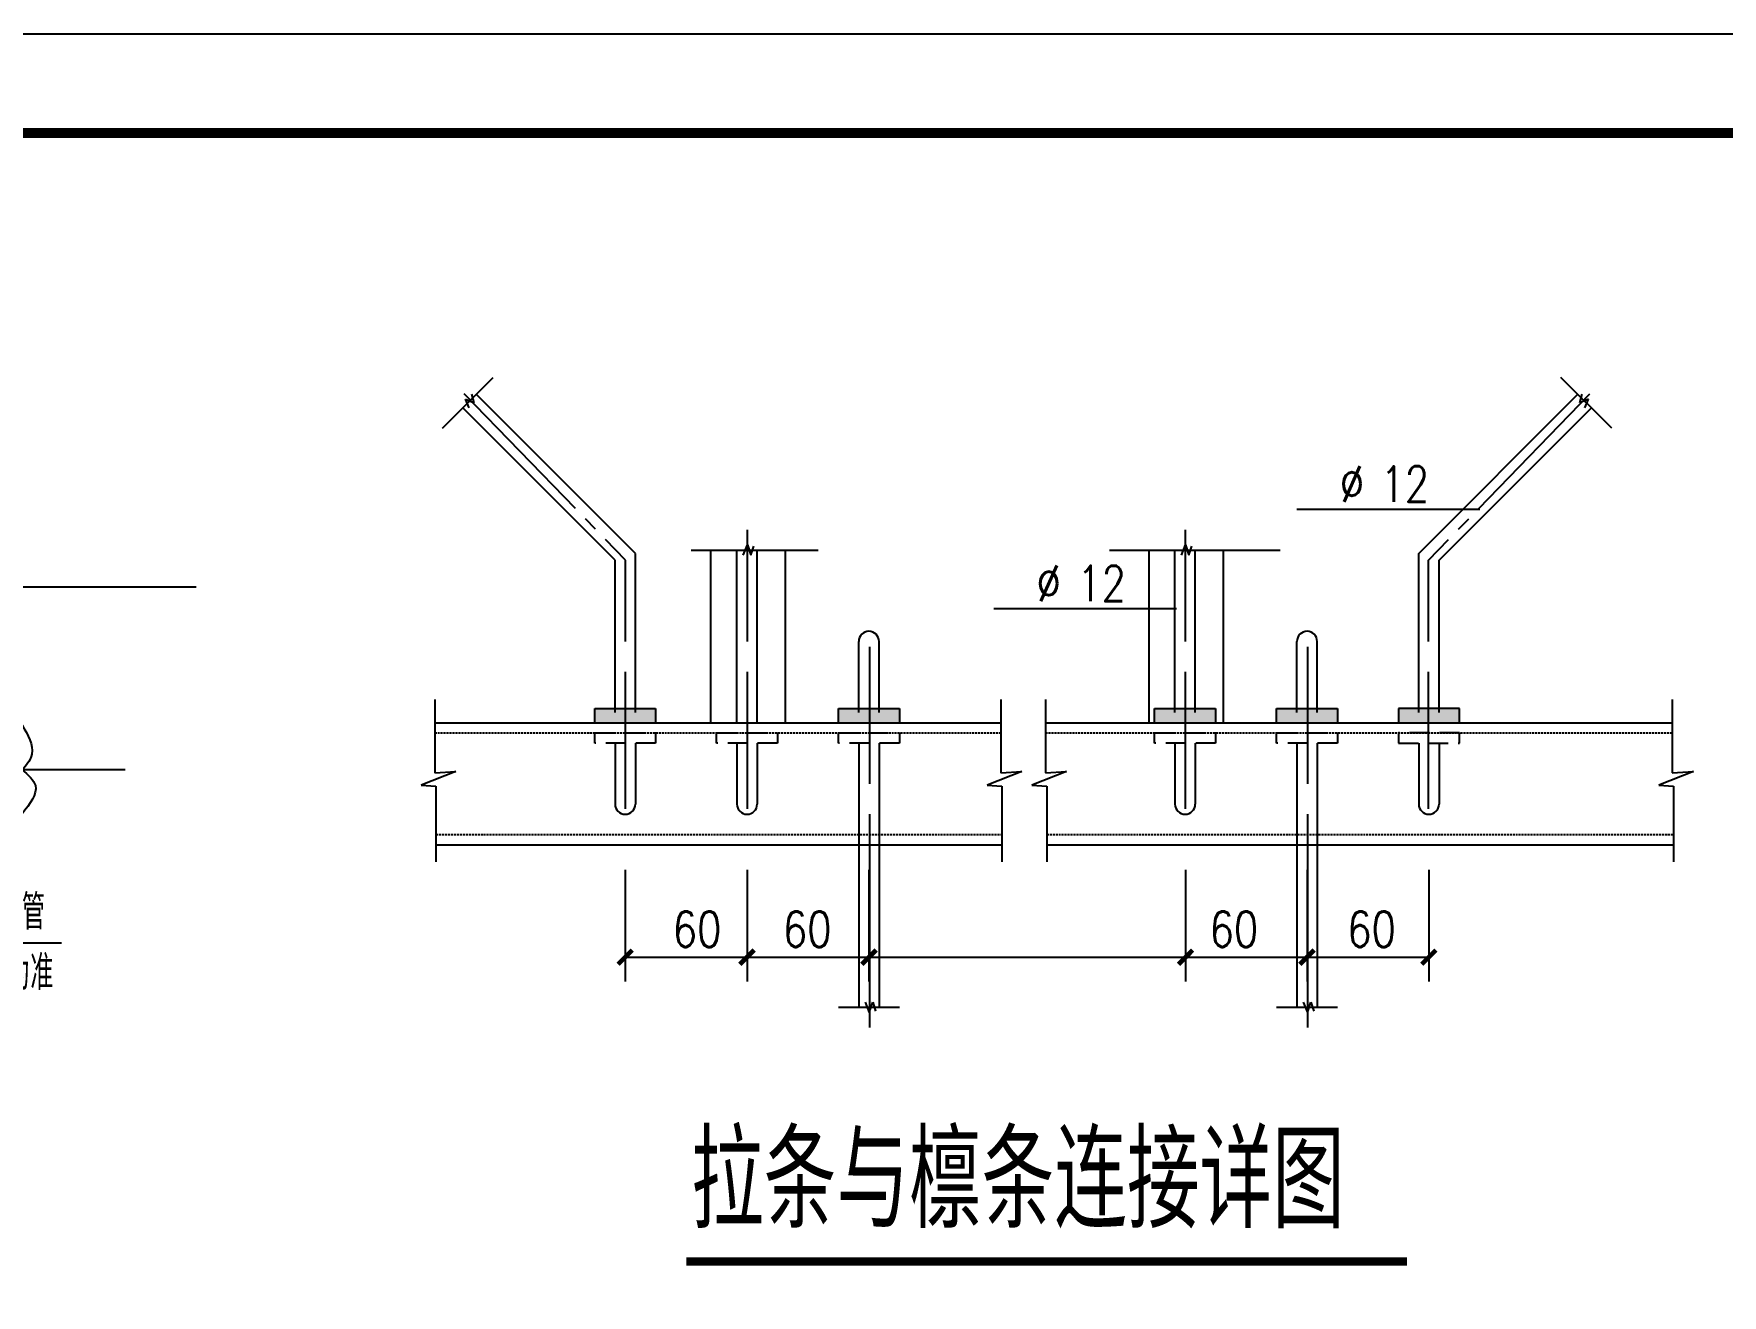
# Model space of a CAD drawing. Extents: x 2303022 to 2899168, y 17226141 to 18257813.
# Drawn here: x 2747098 to 2764142, y 17306987 to 17319715 of the extents above; entities that cross this region are included whole.
import ezdxf
from ezdxf.enums import TextEntityAlignment as Align

# ---------------------------------------------------------------- set-up
doc = ezdxf.new("R2010")
doc.units = 0
doc.header["$LTSCALE"] = 1000
doc.header["$MEASUREMENT"] = 0
for name, pattern in [('CENTER2', [28.575, 19.05, -3.175, 3.175, -3.175]), ('DOTE', [2.42, 2, -0.2, 0.02, -0.2]), ('HIDDEN2', [0.45, 0.3, -0.15])]:
    doc.linetypes.add(name, pattern=pattern)
for name, color, linetype in [('1', 7, 'Continuous'), ('3T_WOOD', 21, 'Continuous'), ('dim', 7, 'Continuous'), ('PUB_TEXT', 7, 'Continuous'), ('TK', 4, 'Continuous'), ('中粗线', 2, 'Continuous'), ('细线', 7, 'Continuous')]:
    doc.layers.add(name, color=color, linetype=linetype)
doc.styles.add('_HZDX', font='txt.shx', dxfattribs={"width": 0.8, "bigfont": 'HZDX.shx'})
doc.styles.add('_HZTXT', font='txt.shx', dxfattribs={"width": 0.8, "bigfont": 'hztxt.shx'})
doc.styles.add('TSSD_REIN', font='tssdeng.shx', dxfattribs={"width": 0.7, "bigfont": 'tssdchn.shx'})

# ---------------------------------------------------------------- blocks, each defined once
blk = doc.blocks.new('Q321312312321321')
at = {"layer": '中粗线'}
h = blk.add_hatch(color=256, dxfattribs=at)
h.paths.add_polyline_path([(295313, -84983), (295313, -84767), (294854, -84767), (294854, -84983)])
h.paths.add_polyline_path([(295772, -84983), (295772, -84767), (295313, -84767), (295313, -84983)])
h = blk.add_hatch(color=256, dxfattribs=at)
h.paths.add_polyline_path([(298985, -84983), (298985, -84767), (298526, -84767), (298526, -84983)])
h.paths.add_polyline_path([(299444, -84983), (299444, -84767), (298985, -84767), (298985, -84983)])
h = blk.add_hatch(color=256, dxfattribs=at)
h.paths.add_polyline_path([(303749, -84983), (303749, -84767), (303290, -84767), (303290, -84983)])
h.paths.add_polyline_path([(304208, -84983), (304208, -84767), (303749, -84767), (303749, -84983)])
h = blk.add_hatch(color=256, dxfattribs=at)
h.paths.add_polyline_path([(305586, -84983), (305586, -84767), (305127, -84767), (305127, -84983)])
h.paths.add_polyline_path([(306045, -84983), (306045, -84767), (305586, -84767), (305586, -84983)])
h = blk.add_hatch(color=256, dxfattribs=at)
h.paths.add_polyline_path([(307422, -84983), (307422, -84767), (307881, -84767), (307881, -84983)])
h.paths.add_polyline_path([(306963, -84983), (306963, -84767), (307422, -84767), (307422, -84983)])
at = {"layer": 'dim'}
for p, q in [((292559, -80546), (293324, -79781)), ((310176, -80546), (309411, -79781)), ((292961, -80240), (292908, -80111)), ((292908, -80111), (293037, -80165)), ((293037, -80165), (293004, -80036)), ((309698, -80165), (309730, -80036)), ((309827, -80111), (309698, -80165)), ((309773, -80240), (309827, -80111)), ((308187, -81770), (305433, -81770)), ((296307, -82382), (298221, -82382)), ((297091, -82459), (297154, -82301)), ((297154, -82301), (297207, -82459)), ((297207, -82459), (297249, -82322)), ((302609, -82382), (305181, -82382)), ((303692, -82459), (303755, -82302)), ((303755, -82302), (303807, -82459)), ((303807, -82459), (303849, -82323)), ((303619, -83268), (300865, -83268)), ((292443, -84635), (292443, -85735)), ((300972, -84635), (300972, -85735)), ((301645, -84635), (301645, -85735)), ((311089, -84635), (311089, -85735)), ((292760, -85716), (292238, -85921)), ((292443, -85735), (292760, -85716)), ((301289, -85716), (300767, -85921)), ((300972, -85735), (301289, -85716)), ((301962, -85716), (301440, -85921)), ((301645, -85735), (301962, -85716)), ((311406, -85716), (310884, -85921)), ((311089, -85735), (311406, -85716)), ((292238, -85921), (292461, -85940)), ((292461, -85940), (292461, -87077)), ((300767, -85921), (300990, -85940)), ((300990, -85940), (300990, -87077)), ((301440, -85921), (301664, -85940)), ((301664, -85940), (301664, -87077)), ((310884, -85921), (311108, -85940)), ((311108, -85940), (311108, -87077)), ((295313, -87197), (295313, -88880)), ((297149, -87197), (297149, -88880)), ((298985, -87197), (298985, -88880)), ((298985, -87198), (298985, -88881)), ((303756, -87198), (303756, -88881)), ((305586, -87198), (305586, -88881)), ((307422, -87198), (307422, -88881)), ((295313, -88513), (307422, -88513)), ((298526, -89267), (299444, -89267)), ((298928, -89190), (298991, -89347)), ((298991, -89347), (299044, -89190)), ((299044, -89190), (299086, -89326)), ((305127, -89267), (306045, -89267)), ((305528, -89190), (305591, -89347)), ((305591, -89347), (305644, -89190)), ((305644, -89190), (305686, -89326))]:
    blk.add_line(p, q, dxfattribs=at)
at = {"layer": 'dim', "const_width": 68.8}
for points in [[(295420, -88406), (295206, -88620)], [(297256, -88406), (297042, -88620)], [(299093, -88406), (298878, -88621)], [(303863, -88406), (303649, -88621)], [(305693, -88406), (305478, -88621)], [(307529, -88406), (307314, -88621)]]:
    blk.add_lwpolyline(points, dxfattribs=at)
at = {"layer": 'dim', "const_width": 126, "elevation": -540}
blk.add_lwpolyline([(296234, -93097), (307090, -93097)], dxfattribs=at)
at = {"layer": '中粗线'}
for p, q in [((295466, -82433), (293069, -80036)), ((307269, -82433), (309666, -80036)), ((295160, -82535), (292865, -80240)), ((307575, -82535), (309870, -80240)), ((296605, -84983), (296605, -82382)), ((296996, -84983), (296996, -82382)), ((297302, -84983), (297302, -82382)), ((297729, -84983), (297729, -82382)), ((303206, -84983), (303206, -82382)), ((303596, -84830), (303596, -82382)), ((303902, -84830), (303902, -82382)), ((304329, -84983), (304329, -82382)), ((295160, -84830), (295160, -82535)), ((295466, -84830), (295466, -82433)), ((307269, -84830), (307269, -82433)), ((307575, -84830), (307575, -82535)), ((298832, -84830), (298832, -83759)), ((299138, -84830), (299138, -83759)), ((305433, -84830), (305433, -83759)), ((305739, -84830), (305739, -83759)), ((294854, -84983), (294854, -84767)), ((294854, -84767), (295772, -84767)), ((295772, -84767), (295772, -84983)), ((298526, -84983), (298526, -84767)), ((298526, -84767), (299444, -84767)), ((299444, -84767), (299444, -84983)), ((303290, -84767), (304208, -84767)), ((303290, -84983), (303290, -84767)), ((304208, -84767), (304208, -84983)), ((305127, -84767), (306045, -84767)), ((305127, -84983), (305127, -84767)), ((306045, -84767), (306045, -84983)), ((306963, -84767), (306963, -84983)), ((307881, -84767), (306963, -84767)), ((307881, -84983), (307881, -84767)), ((292443, -84983), (300972, -84983)), ((301645, -84983), (311089, -84983)), ((295160, -85289), (295160, -86207)), ((295466, -85289), (295466, -86207)), ((296996, -85289), (296996, -86207)), ((297302, -85289), (297302, -86207)), ((298832, -85289), (298832, -89267)), ((299138, -85289), (299138, -89267)), ((303596, -85289), (303596, -86207)), ((303902, -85289), (303902, -86207)), ((305433, -85289), (305433, -89267)), ((305739, -85289), (305739, -89267)), ((307269, -85289), (307269, -86207)), ((307575, -85289), (307575, -86207)), ((292461, -86819), (300990, -86819)), ((301664, -86819), (311108, -86819))]:
    blk.add_line(p, q, dxfattribs=at)
at = {"layer": '中粗线', "linetype": 'CENTER2'}
for p, q in [((307870, -82066), (308021, -81910)), ((307415, -82535), (307719, -82221))]:
    blk.add_line(p, q, dxfattribs=at)
at = {"layer": '中粗线', "linetype": 'HIDDEN2', "ltscale": 0.1}
for p, q in [((292443, -85136), (300972, -85136)), ((301645, -85136), (311089, -85136)), ((292461, -86666), (300990, -86666)), ((301664, -86666), (311108, -86666))]:
    blk.add_line(p, q, dxfattribs=at)
at = {"layer": '中粗线', "linetype": 'HIDDEN2'}
for p, q in [((294854, -85289), (294854, -85136)), ((294854, -85136), (295772, -85136)), ((295772, -85136), (295772, -85289)), ((296690, -85136), (297608, -85136)), ((296690, -85289), (296690, -85136)), ((297608, -85136), (297608, -85289)), ((298526, -85289), (298526, -85136)), ((298526, -85136), (299444, -85136)), ((299444, -85136), (299444, -85289)), ((303290, -85136), (304208, -85136)), ((303290, -85289), (303290, -85136)), ((304208, -85136), (304208, -85289)), ((305127, -85136), (306045, -85136)), ((305127, -85289), (305127, -85136)), ((306045, -85136), (306045, -85289)), ((306963, -85136), (306963, -85289)), ((307881, -85136), (306963, -85136)), ((307881, -85289), (307881, -85136)), ((295772, -85289), (294854, -85289)), ((297608, -85289), (296690, -85289)), ((299444, -85289), (298526, -85289)), ((304208, -85289), (303290, -85289)), ((306045, -85289), (305127, -85289)), ((306963, -85289), (307881, -85289))]:
    blk.add_line(p, q, dxfattribs=at)
at = {"layer": '中粗线'}
for centre, start, end in [((298985, -83759), 0, 180), ((305586, -83759), 0, 180), ((295313, -86207), 180, 0), ((297149, -86207), 180, 0), ((303749, -86207), 180, 0), ((307422, -86207), 180, 0)]:
    blk.add_arc(centre, 153, start, end, dxfattribs=at)
at = {"layer": '细线'}
for p, q in [((294563, -81755), (292889, -80031)), ((308172, -81755), (309846, -80031)), ((294864, -82066), (294713, -81910)), ((297155, -83759), (297155, -82076)), ((303756, -83759), (303756, -82076)), ((295319, -82535), (295015, -82221)), ((295319, -83759), (295319, -82535)), ((307415, -83759), (307415, -82535)), ((298992, -83838), (298992, -85901)), ((305592, -83838), (305592, -85901)), ((295319, -86281), (295319, -84218)), ((297155, -86281), (297155, -84218)), ((303756, -86281), (303756, -84218)), ((307415, -86281), (307415, -84218)), ((298992, -86360), (298992, -89573)), ((305592, -86360), (305592, -89573))]:
    blk.add_line(p, q, dxfattribs=at)
at = {"layer": '1', "color": 7, "linetype": 'Continuous', "style": '_HZDX', "width": 0.8}
blk.add_text('拉条与檩条连接详图', height=1440, dxfattribs=at).set_placement((296306, -92594))
at = {"layer": 'dim', "style": '_HZTXT', "width": 0.8}
for s, height, p in [('∅', 536, (306079, -81655)), ('12', 535.5, (306691, -81655)), ('∅', 536, (301511, -83153)), ('12', 535.5, (302123, -83153))]:
    blk.add_text(s, height=height, dxfattribs=at).set_placement(p)
for p in [(296396, -88360), (298056, -88360), (304484, -88360), (306558, -88360)]:
    blk.add_text('60', height=535.5, dxfattribs=at).set_placement(p, align=Align.CENTER)
blk = doc.blocks.new('3WQ43W24W42423')
for p, q in [((-295929, 15088803.1), (-291629.7, 15088803.1)), ((-295466.7, 15085227.5), (-292982, 15085227.5))]:
    blk.add_line(p, q)
at = {"linetype": 'DOTE'}
blk.add_line((-298357.2, 15086967.8), (-292340.6, 15086967.8), dxfattribs=at)
for points in [[(-293377, 15087412.8), (-293279.3, 15087122.6), (-293500.1, 15086740.2), (-293377, 15086522.8)], [(-293377, 15086967.8), (-293243.5, 15086805.7), (-293377, 15086522.8)]]:
    blk.add_spline(points, degree=3)
at = {"layer": 'PUB_TEXT', "style": 'TSSD_REIN', "width": 0.7}
for s, p in [('\x82114X3.0焊接钢管', (-295301.3, 15085361.6)), ('长度以实际放样为准', (-295157.5, 15084753.7))]:
    blk.add_text(s, height=350, dxfattribs=at).set_placement(p)
blk = doc.blocks.new('GeYuanFrame_72621653', base_point=(20.09, 4.53))
at = {"layer": 'TK'}
blk.add_lwpolyline([(20.09, 4.53), (20.09, 598.53), (966.09, 598.53), (966.09, 4.53)], close=True, dxfattribs=at)
at = {"layer": 'TK', "const_width": 1}
blk.add_lwpolyline([(45.09, 588.53), (956.09, 588.53), (956.09, 14.53), (45.09, 14.53)], close=True, dxfattribs=at)

msp = doc.modelspace()

# ---------------------------------------------------------------- block references
at = {"color": 1, "xscale": 0.6700000017881393, "yscale": 0.6700000017881393, "zscale": 0.67}
msp.add_blockref('Q321312312321321', (2555208.5, 17369701.8), dxfattribs=at)
at = {"xscale": 1.005000002682209, "yscale": 1.004999998956919, "zscale": 1.005}
msp.add_blockref('3WQ43W24W42423', (3041824.5, 2149889.2), dxfattribs=at)
at = {"layer": '3T_WOOD', "color": 6, "xscale": 100, "yscale": 100, "zscale": 100}
msp.add_blockref('GeYuanFrame_72621653', (2704377, 17260314.9), dxfattribs=at)

doc.saveas('drawing.dxf')
